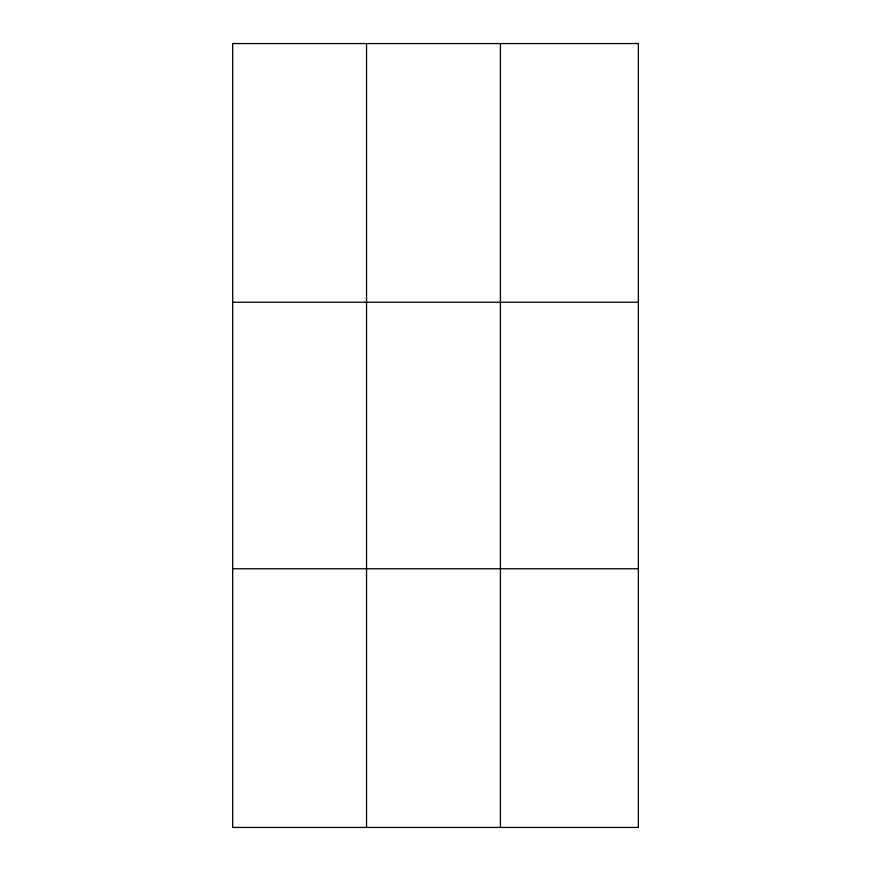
<?xml version="1.0" encoding="UTF-8"?>
<svg xmlns="http://www.w3.org/2000/svg" width="871" height="871" viewBox="0 0 871 871"><rect width="100%" height="100%" fill="white"/><g stroke="black" fill="none" stroke-linecap="round" stroke-linejoin="round"><path stroke-width="1.31" d="M366.539 827.45L366.539 43.55M500.411 827.45L500.411 43.55M232.655 302.237L638.345 302.237M232.655 568.763L638.345 568.763M638.345 43.55L638.345 827.45L232.655 827.45L232.655 43.55L638.345 43.55"/></g></svg>
